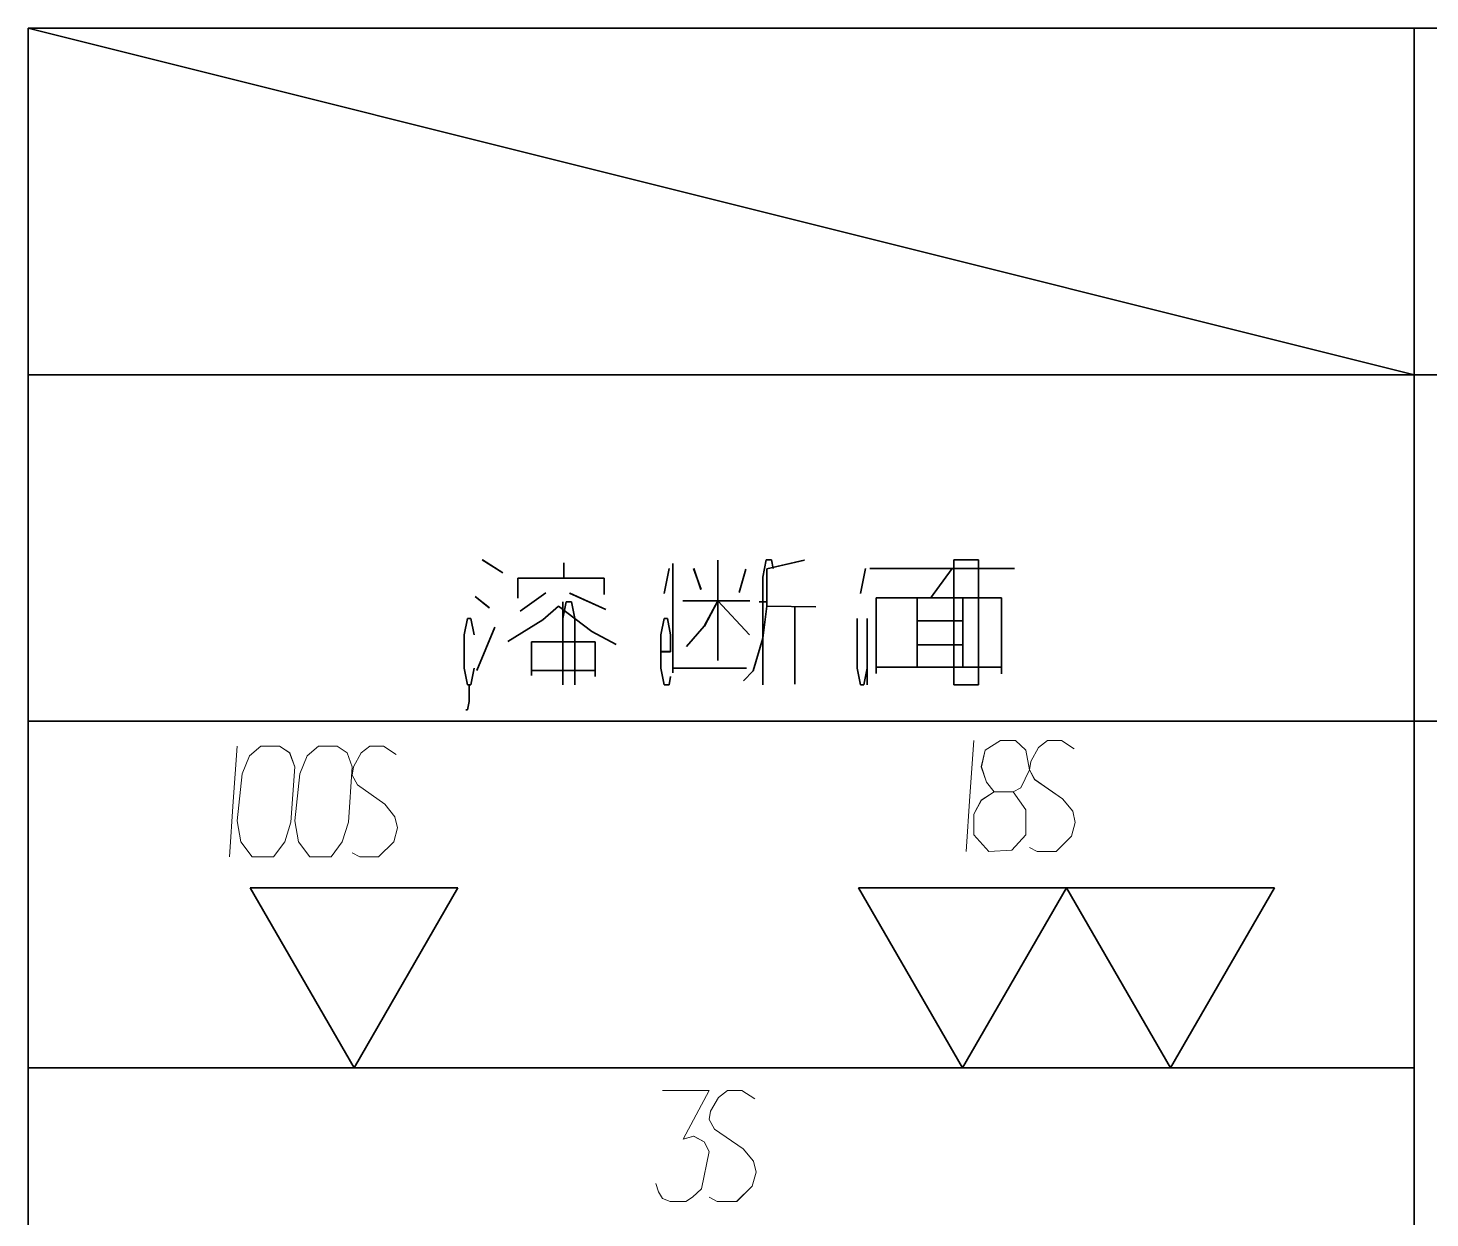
# Model space of a CAD drawing. Header units: millimetres. Extents: x 1333 to 104182, y -62616 to -5704.
# Drawn here: x 46651.32 to 46691.78, y -62545.15 to -62510.83 of the extents above; entities that cross this region are included whole.
import ezdxf

# ---------------------------------------------------------------- set-up
doc = ezdxf.new("R2010")
doc.units = ezdxf.units.MM
doc.header["$LTSCALE"] = 0.5
doc.layers.add('08', color=1, linetype='Continuous')

# ---------------------------------------------------------------- blocks, each defined once
blk = doc.blocks.new('999')
at = {"color": 7, "lineweight": 35}
for p, q in [((75114.978, -11823.12), (75475.513, -11823.12)), ((75114.978, -11913.12), (75114.978, -11823.12)), ((75114.978, -11823.12), (75174.978, -11838.12)), ((75174.978, -11823.12), (75174.978, -11913.12)), ((75114.978, -11838.12), (75474.978, -11838.12)), ((75174.978, -11853.12), (75114.978, -11853.12)), ((75174.978, -11853.12), (75234.978, -11853.12)), ((75174.978, -11868.12), (75114.978, -11868.12))]:
    blk.add_line(p, q, dxfattribs=at)
at = {"color": 7, "lineweight": 35, "ltscale": 0.008742}
blk.add_line((75134.644, -11846.128), (75135.53, -11846.69), dxfattribs=at)
at = {"color": 7, "lineweight": 35, "ltscale": 0.036157}
blk.add_line((75144.833, -11850.483), (75144.833, -11846.144), dxfattribs=at)
at = {"color": 7, "lineweight": 35, "ltscale": 0.006325}
blk.add_line((75146.78, -11846.878), (75146.932, -11846.134), dxfattribs=at)
at = {"color": 7, "lineweight": 35, "ltscale": 0.001915}
blk.add_line((75146.932, -11846.134), (75147.161, -11846.134), dxfattribs=at)
at = {"color": 7, "lineweight": 35, "ltscale": 0.013877}
blk.add_line((75148.583, -11846.153), (75146.959, -11846.519), dxfattribs=at)
at = {"color": 7, "lineweight": 35, "ltscale": 0.003158}
blk.add_line((75147.161, -11846.134), (75147.235, -11846.506), dxfattribs=at)
at = {"color": 7, "lineweight": 35, "ltscale": 0.045072}
for p, q in [((75155.059, -11846.134), (75155.059, -11851.543)), ((75156.124, -11851.543), (75156.124, -11846.134))]:
    blk.add_line(p, q, dxfattribs=at)
at = {"color": 7, "lineweight": 35, "ltscale": 0.008875}
for p, q in [((75156.124, -11846.134), (75155.059, -11846.134)), ((75155.059, -11851.543), (75156.124, -11851.543))]:
    blk.add_line(p, q, dxfattribs=at)
at = {"color": 7, "lineweight": 35, "ltscale": 0.00546}
blk.add_line((75138.168, -11846.268), (75138.168, -11846.924), dxfattribs=at)
at = {"color": 7, "lineweight": 35, "ltscale": 0.009187}
for p, q in [((75142.512, -11847.588), (75142.725, -11846.506)), ((75151.019, -11847.588), (75151.232, -11846.506))]:
    blk.add_line(p, q, dxfattribs=at)
at = {"color": 7, "lineweight": 35, "ltscale": 0.039401}
blk.add_line((75142.891, -11846.291), (75142.891, -11851.019), dxfattribs=at)
at = {"color": 7, "lineweight": 35, "ltscale": 0.008044}
blk.add_line((75143.792, -11846.502), (75144.109, -11847.414), dxfattribs=at)
at = {"color": 7, "lineweight": 35, "ltscale": 0.008755}
blk.add_line((75146.05, -11846.535), (75145.757, -11847.544), dxfattribs=at)
at = {"color": 7, "lineweight": 35, "ltscale": 0.013495}
blk.add_line((75146.959, -11846.519), (75146.959, -11848.138), dxfattribs=at)
at = {"color": 7, "lineweight": 35, "ltscale": 0.052234}
blk.add_line((75151.418, -11846.51), (75157.686, -11846.51), dxfattribs=at)
at = {"color": 7, "lineweight": 35, "ltscale": 0.013239}
blk.add_line((75154.982, -11846.51), (75154.048, -11847.796), dxfattribs=at)
at = {"color": 7, "lineweight": 35, "ltscale": 0.007211}
blk.add_line((75136.185, -11847.789), (75136.185, -11846.924), dxfattribs=at)
at = {"color": 7, "lineweight": 35, "ltscale": 0.031116}
blk.add_line((75136.185, -11846.924), (75139.919, -11846.924), dxfattribs=at)
at = {"color": 7, "lineweight": 35, "ltscale": 0.005847}
blk.add_line((75139.919, -11846.924), (75139.919, -11847.625), dxfattribs=at)
at = {"color": 7, "lineweight": 35, "ltscale": 0.038875}
blk.add_line((75146.78, -11851.543), (75146.78, -11846.878), dxfattribs=at)
at = {"color": 7, "lineweight": 35, "ltscale": 0.006505}
blk.add_line((75134.34, -11847.719), (75134.947, -11848.21), dxfattribs=at)
at = {"color": 7, "lineweight": 35, "ltscale": 0.011452}
blk.add_line((75137.398, -11847.555), (75136.277, -11848.35), dxfattribs=at)
at = {"color": 7, "lineweight": 35, "ltscale": 0.006188}
blk.add_line((75138.122, -11848.67), (75138.274, -11847.943), dxfattribs=at)
at = {"color": 7, "lineweight": 35, "ltscale": 0.030001}
blk.add_line((75138.122, -11847.943), (75138.122, -11851.543), dxfattribs=at)
at = {"color": 7, "lineweight": 35, "ltscale": 0.001898}
blk.add_line((75138.274, -11847.943), (75138.502, -11847.943), dxfattribs=at)
at = {"color": 7, "lineweight": 35, "ltscale": 0.014288}
blk.add_line((75138.424, -11847.578), (75139.989, -11848.28), dxfattribs=at)
at = {"color": 7, "lineweight": 35, "ltscale": 0.00619}
blk.add_line((75138.502, -11847.943), (75138.655, -11848.67), dxfattribs=at)
at = {"color": 7, "lineweight": 35, "ltscale": 0.024097}
blk.add_line((75143.329, -11847.902), (75146.22, -11847.902), dxfattribs=at)
at = {"color": 7, "lineweight": 35, "ltscale": 0.010407}
blk.add_line((75144.833, -11847.902), (75144.255, -11849.009), dxfattribs=at)
at = {"color": 7, "lineweight": 35, "ltscale": 0.016811}
blk.add_line((75144.833, -11847.902), (75146.212, -11849.375), dxfattribs=at)
at = {"color": 7, "lineweight": 35, "ltscale": 0.002527}
blk.add_line((75146.628, -11847.943), (75146.932, -11847.943), dxfattribs=at)
at = {"color": 7, "lineweight": 35, "ltscale": 0.045264}
for p, q in [((75151.686, -11847.772), (75157.117, -11847.772)), ((75151.686, -11850.775), (75157.117, -11850.775))]:
    blk.add_line(p, q, dxfattribs=at)
at = {"color": 7, "lineweight": 35, "ltscale": 0.027261}
blk.add_line((75151.686, -11851.043), (75151.686, -11847.772), dxfattribs=at)
at = {"color": 7, "lineweight": 35, "ltscale": 0.025024}
for p, q in [((75153.471, -11847.772), (75153.471, -11850.775)), ((75155.444, -11847.772), (75155.444, -11850.775))]:
    blk.add_line(p, q, dxfattribs=at)
at = {"color": 7, "lineweight": 35, "ltscale": 0.027396}
blk.add_line((75157.117, -11847.772), (75157.117, -11851.059), dxfattribs=at)
at = {"color": 7, "lineweight": 35, "ltscale": 0.007454}
blk.add_line((75137.935, -11848.14), (75137.258, -11848.725), dxfattribs=at)
at = {"color": 7, "lineweight": 35, "ltscale": 0.015146}
blk.add_line((75137.935, -11848.14), (75139.382, -11849.239), dxfattribs=at)
at = {"color": 7, "lineweight": 35, "ltscale": 0.011613}
blk.add_line((75146.959, -11848.138), (75146.789, -11849.521), dxfattribs=at)
at = {"color": 7, "lineweight": 35, "ltscale": 0.017666}
blk.add_line((75146.959, -11848.138), (75149.078, -11848.171), dxfattribs=at)
at = {"color": 7, "lineweight": 35, "ltscale": 0.027921}
blk.add_line((75148.177, -11848.157), (75148.177, -11851.507), dxfattribs=at)
at = {"color": 7, "lineweight": 35, "ltscale": 0.006033}
for p, q in [((75133.863, -11849.379), (75134.006, -11848.67)), ((75142.37, -11849.379), (75142.512, -11848.67))]:
    blk.add_line(p, q, dxfattribs=at)
at = {"color": 7, "lineweight": 35, "ltscale": 0.00118}
for p, q in [((75134.006, -11848.67), (75134.147, -11848.67)), ((75134.147, -11851.543), (75134.006, -11851.543))]:
    blk.add_line(p, q, dxfattribs=at)
at = {"color": 7, "lineweight": 35, "ltscale": 0.006032}
for p, q in [((75134.147, -11848.67), (75134.288, -11849.379)), ((75142.653, -11848.67), (75142.795, -11849.379))]:
    blk.add_line(p, q, dxfattribs=at)
at = {"color": 7, "lineweight": 35, "ltscale": 0.016863}
blk.add_line((75134.411, -11850.924), (75135.18, -11849.052), dxfattribs=at)
at = {"color": 7, "lineweight": 35, "ltscale": 0.014857}
blk.add_line((75137.258, -11848.725), (75135.741, -11849.66), dxfattribs=at)
at = {"color": 7, "lineweight": 35, "ltscale": 0.023945}
for p, q in [((75138.655, -11848.67), (75138.655, -11851.543)), ((75151.302, -11848.67), (75151.302, -11851.543))]:
    blk.add_line(p, q, dxfattribs=at)
at = {"color": 7, "lineweight": 35, "ltscale": 0.001178}
for p, q in [((75142.512, -11848.67), (75142.653, -11848.67)), ((75151.019, -11851.543), (75151.16, -11851.543))]:
    blk.add_line(p, q, dxfattribs=at)
at = {"color": 7, "lineweight": 35, "ltscale": 0.00969}
blk.add_line((75144.255, -11849.009), (75143.484, -11849.88), dxfattribs=at)
at = {"color": 7, "lineweight": 35, "ltscale": 0.017958}
blk.add_line((75150.876, -11848.67), (75150.876, -11850.825), dxfattribs=at)
at = {"color": 7, "lineweight": 35, "ltscale": 0.016443}
for p, q in [((75153.471, -11848.765), (75155.444, -11848.765)), ((75153.471, -11849.806), (75155.444, -11849.806))]:
    blk.add_line(p, q, dxfattribs=at)
at = {"color": 7, "lineweight": 35, "ltscale": 0.012043}
for p, q in [((75133.863, -11850.825), (75133.863, -11849.379)), ((75142.37, -11849.379), (75142.37, -11850.825))]:
    blk.add_line(p, q, dxfattribs=at)
at = {"color": 7, "lineweight": 35, "ltscale": 0.012088}
blk.add_line((75136.768, -11851.134), (75136.768, -11849.684), dxfattribs=at)
at = {"color": 7, "lineweight": 35, "ltscale": 0.022949}
for p, q in [((75136.768, -11849.684), (75139.522, -11849.684)), ((75136.768, -11850.921), (75139.522, -11850.921))]:
    blk.add_line(p, q, dxfattribs=at)
at = {"color": 7, "lineweight": 35, "ltscale": 0.009926}
blk.add_line((75139.382, -11849.239), (75140.433, -11849.801), dxfattribs=at)
at = {"color": 7, "lineweight": 35, "ltscale": 0.012476}
blk.add_line((75139.522, -11849.684), (75139.522, -11851.181), dxfattribs=at)
at = {"color": 7, "lineweight": 35, "ltscale": 0.006057}
blk.add_line((75142.795, -11849.379), (75142.795, -11850.106), dxfattribs=at)
at = {"color": 7, "lineweight": 35, "ltscale": 0.012232}
blk.add_line((75146.789, -11849.521), (75146.374, -11850.929), dxfattribs=at)
at = {"color": 7, "lineweight": 35, "ltscale": 0.003543}
blk.add_line((75142.795, -11850.106), (75142.37, -11850.106), dxfattribs=at)
at = {"color": 7, "lineweight": 35, "ltscale": 0.006102}
for p, q in [((75134.006, -11851.543), (75133.863, -11850.825)), ((75142.37, -11850.825), (75142.512, -11851.543)), ((75150.876, -11850.825), (75151.019, -11851.543))]:
    blk.add_line(p, q, dxfattribs=at)
at = {"color": 7, "lineweight": 35, "ltscale": 0.006101}
for p, q in [((75134.288, -11850.825), (75134.147, -11851.543)), ((75151.16, -11851.543), (75151.302, -11850.825))]:
    blk.add_line(p, q, dxfattribs=at)
at = {"color": 7, "lineweight": 35, "ltscale": 0.026526}
blk.add_line((75142.891, -11850.816), (75146.074, -11850.816), dxfattribs=at)
at = {"color": 7, "lineweight": 35, "ltscale": 0.005119}
blk.add_line((75146.374, -11850.929), (75145.945, -11851.369), dxfattribs=at)
at = {"color": 7, "lineweight": 35, "ltscale": 0.005986}
blk.add_line((75134.075, -11851.543), (75134.075, -11852.261), dxfattribs=at)
at = {"color": 7, "lineweight": 35, "ltscale": 0.001775}
blk.add_line((75142.512, -11851.543), (75142.725, -11851.543), dxfattribs=at)
at = {"color": 7, "lineweight": 35, "ltscale": 0.003049}
blk.add_line((75142.725, -11851.543), (75142.795, -11851.184), dxfattribs=at)
at = {"color": 7, "lineweight": 35, "ltscale": 0.003084}
blk.add_line((75134.075, -11852.261), (75134.006, -11852.625), dxfattribs=at)
at = {"color": 7, "lineweight": 35, "ltscale": 0.000596619}
blk.add_line((75134.006, -11852.625), (75133.934, -11852.625), dxfattribs=at)
at = {"color": 7, "lineweight": 35, "ltscale": 0.075}
for p, q in [((75124.589, -11860.326), (75133.589, -11860.326)), ((75124.589, -11860.326), (75133.589, -11860.326)), ((75150.933, -11860.326), (75159.933, -11860.326)), ((75150.933, -11860.326), (75159.933, -11860.326)), ((75159.933, -11860.326), (75168.933, -11860.326)), ((75159.933, -11860.326), (75168.933, -11860.326))]:
    blk.add_line(p, q, dxfattribs=at)
at = {"color": 7, "lineweight": 35, "ltscale": 0.074999}
for p, q in [((75129.089, -11868.12), (75124.589, -11860.326)), ((75129.089, -11868.12), (75124.589, -11860.326)), ((75133.589, -11860.326), (75129.089, -11868.12)), ((75133.589, -11860.326), (75129.089, -11868.12)), ((75155.433, -11868.12), (75150.933, -11860.326)), ((75155.433, -11868.12), (75150.933, -11860.326)), ((75159.933, -11860.326), (75155.433, -11868.12)), ((75159.933, -11860.326), (75155.433, -11868.12)), ((75164.433, -11868.12), (75159.933, -11860.326)), ((75164.433, -11868.12), (75159.933, -11860.326)), ((75168.933, -11860.326), (75164.433, -11868.12)), ((75168.933, -11860.326), (75164.433, -11868.12))]:
    blk.add_line(p, q, dxfattribs=at)
at = {"color": 7, "lineweight": 13}
for points in [[(75155.916, -11853.954), (75155.751, -11856.354), (75155.586, -11858.754)], [(75157.619, -11856.174), (75157.949, -11855.994), (75158.334, -11855.214), (75158.169, -11854.374), (75157.729, -11853.954), (75157.07, -11853.954), (75156.41, -11854.374), (75156.245, -11855.094), (75156.465, -11855.754), (75156.795, -11856.174)], [(75158.334, -11858.574), (75158.664, -11858.754), (75159.488, -11858.754), (75160.148, -11858.094), (75160.312, -11857.494), (75160.202, -11857.014), (75159.763, -11856.474), (75158.554, -11855.634), (75158.334, -11855.214), (75158.389, -11854.854), (75158.719, -11854.254), (75159.103, -11853.954), (75159.708, -11853.954), (75160.257, -11854.314)], [(75124.026, -11854.191), (75123.863, -11856.591), (75123.701, -11858.991)], [(75129.016, -11858.811), (75129.341, -11858.991), (75130.155, -11858.991), (75130.806, -11858.331), (75130.969, -11857.731), (75130.86, -11857.251), (75130.426, -11856.711), (75129.233, -11855.871), (75129.016, -11855.451), (75129.07, -11855.091), (75129.396, -11854.491), (75129.775, -11854.191), (75130.372, -11854.191), (75130.915, -11854.551)], [(75142.157, -11873.116), (75142.27, -11873.476), (75142.439, -11873.776), (75142.777, -11873.896), (75143.454, -11873.896), (75143.736, -11873.716), (75144.131, -11873.356), (75144.469, -11871.736), (75144.244, -11871.316), (75143.793, -11871.076), (75143.341, -11871.196), (75144.469, -11869.096), (75142.439, -11869.096)], [(75144.469, -11873.716), (75144.808, -11873.896), (75145.654, -11873.896), (75146.33, -11873.236), (75146.5, -11872.636), (75146.387, -11872.156), (75145.936, -11871.616), (75144.695, -11870.776), (75144.469, -11870.356), (75144.526, -11869.996), (75144.864, -11869.396), (75145.259, -11869.096), (75145.879, -11869.096), (75146.443, -11869.456)]]:
    blk.add_lwpolyline(points, dxfattribs=at)
for points in [[(75125.599, -11858.991), (75126.087, -11858.331), (75126.358, -11857.491), (75126.521, -11855.091), (75126.304, -11854.491), (75125.87, -11854.191), (75125.057, -11854.191), (75124.568, -11854.611), (75124.243, -11855.391), (75124.026, -11857.431), (75124.189, -11858.331), (75124.677, -11858.991)], [(75128.094, -11858.991), (75128.582, -11858.331), (75128.853, -11857.491), (75129.016, -11855.091), (75128.799, -11854.491), (75128.365, -11854.191), (75127.552, -11854.191), (75127.063, -11854.611), (75126.738, -11855.391), (75126.521, -11857.431), (75126.684, -11858.331), (75127.172, -11858.991)], [(75156.575, -11858.754), (75157.564, -11858.694), (75158.169, -11858.034), (75158.169, -11856.954), (75157.619, -11856.174), (75156.795, -11856.174), (75156.245, -11856.534), (75155.916, -11857.134), (75155.916, -11858.034)]]:
    blk.add_lwpolyline(points, close=True, dxfattribs=at)

msp = doc.modelspace()

# ---------------------------------------------------------------- linework, layer by layer
at = {"color": 7, "lineweight": 35}
for p, q in [((46651.32, -62510.825), (46891.676, -62510.825)), ((46651.32, -62570.825), (46651.32, -62510.825)), ((46651.32, -62510.825), (46691.32, -62520.825)), ((46651.32, -62570.825), (46651.32, -62510.825)), ((46691.32, -62510.825), (46691.32, -62570.825)), ((46651.32, -62520.825), (46891.32, -62520.825)), ((46691.32, -62530.825), (46651.32, -62530.825)), ((46691.32, -62530.825), (46731.32, -62530.825)), ((46691.32, -62540.825), (46651.32, -62540.825))]:
    msp.add_line(p, q, dxfattribs=at)
at = {"color": 7, "lineweight": 35, "ltscale": 0.25}
for p, q in [((46651.32, -62530.825), (46651.32, -62510.825)), ((46651.32, -62530.825), (46651.32, -62510.825)), ((46651.32, -62530.825), (46651.32, -62510.825)), ((46651.32, -62550.825), (46651.32, -62530.825)), ((46651.32, -62550.825), (46651.32, -62530.825))]:
    msp.add_line(p, q, dxfattribs=at)
at = {"color": 7, "lineweight": 35, "ltscale": 0.008742}
msp.add_line((46664.43, -62526.164), (46665.021, -62526.538), dxfattribs=at)
at = {"color": 7, "lineweight": 35, "ltscale": 0.00546}
msp.add_line((46666.78, -62526.257), (46666.78, -62526.694), dxfattribs=at)
at = {"color": 7, "lineweight": 35, "ltscale": 0.039401}
msp.add_line((46669.928, -62526.272), (46669.928, -62529.424), dxfattribs=at)
at = {"color": 7, "lineweight": 35, "ltscale": 0.036157}
msp.add_line((46671.223, -62529.067), (46671.223, -62526.175), dxfattribs=at)
at = {"color": 7, "lineweight": 35, "ltscale": 0.006325}
msp.add_line((46672.521, -62526.664), (46672.622, -62526.168), dxfattribs=at)
at = {"color": 7, "lineweight": 35, "ltscale": 0.001915}
msp.add_line((46672.622, -62526.168), (46672.775, -62526.168), dxfattribs=at)
at = {"color": 7, "lineweight": 35, "ltscale": 0.013877}
msp.add_line((46673.723, -62526.18), (46672.64, -62526.424), dxfattribs=at)
at = {"color": 7, "lineweight": 35, "ltscale": 0.003158}
msp.add_line((46672.775, -62526.168), (46672.824, -62526.416), dxfattribs=at)
at = {"color": 7, "lineweight": 35, "ltscale": 0.045072}
for p, q in [((46678.04, -62526.168), (46678.04, -62529.774)), ((46678.75, -62529.774), (46678.75, -62526.168))]:
    msp.add_line(p, q, dxfattribs=at)
at = {"color": 7, "lineweight": 35, "ltscale": 0.008875}
for p, q in [((46678.75, -62526.168), (46678.04, -62526.168)), ((46678.04, -62529.774), (46678.75, -62529.774))]:
    msp.add_line(p, q, dxfattribs=at)
at = {"color": 7, "lineweight": 35, "ltscale": 0.007211}
msp.add_line((46665.458, -62527.271), (46665.458, -62526.694), dxfattribs=at)
at = {"color": 7, "lineweight": 35, "ltscale": 0.031116}
msp.add_line((46665.458, -62526.694), (46667.947, -62526.694), dxfattribs=at)
at = {"color": 7, "lineweight": 35, "ltscale": 0.005847}
msp.add_line((46667.947, -62526.694), (46667.947, -62527.162), dxfattribs=at)
at = {"color": 7, "lineweight": 35, "ltscale": 0.009187}
for p, q in [((46669.676, -62527.137), (46669.818, -62526.416)), ((46675.347, -62527.137), (46675.489, -62526.416))]:
    msp.add_line(p, q, dxfattribs=at)
at = {"color": 7, "lineweight": 35, "ltscale": 0.008044}
msp.add_line((46670.529, -62526.413), (46670.741, -62527.021), dxfattribs=at)
at = {"color": 7, "lineweight": 35, "ltscale": 0.008755}
msp.add_line((46672.035, -62526.435), (46671.839, -62527.108), dxfattribs=at)
at = {"color": 7, "lineweight": 35, "ltscale": 0.038875}
msp.add_line((46672.521, -62529.774), (46672.521, -62526.664), dxfattribs=at)
at = {"color": 7, "lineweight": 35, "ltscale": 0.013495}
msp.add_line((46672.64, -62526.424), (46672.64, -62527.504), dxfattribs=at)
at = {"color": 7, "lineweight": 35, "ltscale": 0.052234}
msp.add_line((46675.613, -62526.419), (46679.792, -62526.419), dxfattribs=at)
at = {"color": 7, "lineweight": 35, "ltscale": 0.013239}
msp.add_line((46677.989, -62526.419), (46677.367, -62527.276), dxfattribs=at)
at = {"color": 7, "lineweight": 35, "ltscale": 0.011452}
msp.add_line((46666.266, -62527.115), (46665.519, -62527.645), dxfattribs=at)
at = {"color": 7, "lineweight": 35, "ltscale": 0.014288}
msp.add_line((46666.951, -62527.131), (46667.994, -62527.598), dxfattribs=at)
at = {"color": 7, "lineweight": 35, "ltscale": 0.006505}
msp.add_line((46664.228, -62527.224), (46664.632, -62527.552), dxfattribs=at)
at = {"color": 7, "lineweight": 35, "ltscale": 0.007454}
msp.add_line((46666.625, -62527.505), (46666.173, -62527.895), dxfattribs=at)
at = {"color": 7, "lineweight": 35, "ltscale": 0.015146}
msp.add_line((46666.625, -62527.505), (46667.589, -62528.238), dxfattribs=at)
at = {"color": 7, "lineweight": 35, "ltscale": 0.006188}
msp.add_line((46666.749, -62527.858), (46666.85, -62527.374), dxfattribs=at)
at = {"color": 7, "lineweight": 35, "ltscale": 0.030001}
msp.add_line((46666.749, -62527.374), (46666.749, -62529.774), dxfattribs=at)
at = {"color": 7, "lineweight": 35, "ltscale": 0.001898}
msp.add_line((46666.85, -62527.374), (46667.002, -62527.374), dxfattribs=at)
at = {"color": 7, "lineweight": 35, "ltscale": 0.00619}
msp.add_line((46667.002, -62527.374), (46667.104, -62527.858), dxfattribs=at)
at = {"color": 7, "lineweight": 35, "ltscale": 0.024097}
msp.add_line((46670.22, -62527.347), (46672.148, -62527.347), dxfattribs=at)
at = {"color": 7, "lineweight": 35, "ltscale": 0.010407}
msp.add_line((46671.223, -62527.347), (46670.837, -62528.084), dxfattribs=at)
at = {"color": 7, "lineweight": 35, "ltscale": 0.016811}
msp.add_line((46671.223, -62527.347), (46672.142, -62528.328), dxfattribs=at)
at = {"color": 7, "lineweight": 35, "ltscale": 0.002527}
msp.add_line((46672.42, -62527.374), (46672.622, -62527.374), dxfattribs=at)
at = {"color": 7, "lineweight": 35, "ltscale": 0.011613}
msp.add_line((46672.64, -62527.504), (46672.527, -62528.426), dxfattribs=at)
at = {"color": 7, "lineweight": 35, "ltscale": 0.017666}
msp.add_line((46672.64, -62527.504), (46674.053, -62527.526), dxfattribs=at)
at = {"color": 7, "lineweight": 35, "ltscale": 0.027921}
msp.add_line((46673.453, -62527.516), (46673.453, -62529.75), dxfattribs=at)
at = {"color": 7, "lineweight": 35, "ltscale": 0.045264}
for p, q in [((46675.792, -62527.26), (46679.413, -62527.26)), ((46675.792, -62529.262), (46679.413, -62529.262))]:
    msp.add_line(p, q, dxfattribs=at)
at = {"color": 7, "lineweight": 35, "ltscale": 0.027261}
msp.add_line((46675.792, -62529.441), (46675.792, -62527.26), dxfattribs=at)
at = {"color": 7, "lineweight": 35, "ltscale": 0.025024}
for p, q in [((46676.982, -62527.26), (46676.982, -62529.262)), ((46678.297, -62527.26), (46678.297, -62529.262))]:
    msp.add_line(p, q, dxfattribs=at)
at = {"color": 7, "lineweight": 35, "ltscale": 0.027396}
msp.add_line((46679.413, -62527.26), (46679.413, -62529.451), dxfattribs=at)
at = {"color": 7, "lineweight": 35, "ltscale": 0.006033}
for p, q in [((46663.91, -62528.331), (46664.005, -62527.858)), ((46669.581, -62528.331), (46669.676, -62527.858))]:
    msp.add_line(p, q, dxfattribs=at)
at = {"color": 7, "lineweight": 35, "ltscale": 0.00118}
for p, q in [((46664.005, -62527.858), (46664.099, -62527.858)), ((46664.099, -62529.774), (46664.005, -62529.774))]:
    msp.add_line(p, q, dxfattribs=at)
at = {"color": 7, "lineweight": 35, "ltscale": 0.006032}
for p, q in [((46664.099, -62527.858), (46664.193, -62528.331)), ((46669.77, -62527.858), (46669.864, -62528.331))]:
    msp.add_line(p, q, dxfattribs=at)
at = {"color": 7, "lineweight": 35, "ltscale": 0.014857}
msp.add_line((46666.173, -62527.895), (46665.162, -62528.519), dxfattribs=at)
at = {"color": 7, "lineweight": 35, "ltscale": 0.023945}
for p, q in [((46667.104, -62527.858), (46667.104, -62529.774)), ((46675.535, -62527.858), (46675.535, -62529.774))]:
    msp.add_line(p, q, dxfattribs=at)
at = {"color": 7, "lineweight": 35, "ltscale": 0.001178}
for p, q in [((46669.676, -62527.858), (46669.77, -62527.858)), ((46675.347, -62529.774), (46675.441, -62529.774))]:
    msp.add_line(p, q, dxfattribs=at)
at = {"color": 7, "lineweight": 35, "ltscale": 0.017958}
msp.add_line((46675.252, -62527.858), (46675.252, -62529.295), dxfattribs=at)
at = {"color": 7, "lineweight": 35, "ltscale": 0.016443}
for p, q in [((46676.982, -62527.922), (46678.297, -62527.922)), ((46676.982, -62528.616), (46678.297, -62528.616))]:
    msp.add_line(p, q, dxfattribs=at)
at = {"color": 7, "lineweight": 35, "ltscale": 0.012043}
for p, q in [((46663.91, -62529.295), (46663.91, -62528.331)), ((46669.581, -62528.331), (46669.581, -62529.295))]:
    msp.add_line(p, q, dxfattribs=at)
at = {"color": 7, "lineweight": 35, "ltscale": 0.016863}
msp.add_line((46664.275, -62529.361), (46664.788, -62528.113), dxfattribs=at)
at = {"color": 7, "lineweight": 35, "ltscale": 0.009926}
msp.add_line((46667.589, -62528.238), (46668.29, -62528.612), dxfattribs=at)
at = {"color": 7, "lineweight": 35, "ltscale": 0.006057}
msp.add_line((46669.864, -62528.331), (46669.864, -62528.816), dxfattribs=at)
at = {"color": 7, "lineweight": 35, "ltscale": 0.00969}
msp.add_line((46670.837, -62528.084), (46670.324, -62528.665), dxfattribs=at)
at = {"color": 7, "lineweight": 35, "ltscale": 0.012088}
msp.add_line((46665.846, -62529.501), (46665.846, -62528.534), dxfattribs=at)
at = {"color": 7, "lineweight": 35, "ltscale": 0.022949}
for p, q in [((46665.846, -62528.534), (46667.682, -62528.534)), ((46665.846, -62529.359), (46667.682, -62529.359))]:
    msp.add_line(p, q, dxfattribs=at)
at = {"color": 7, "lineweight": 35, "ltscale": 0.012476}
msp.add_line((46667.682, -62528.534), (46667.682, -62529.532), dxfattribs=at)
at = {"color": 7, "lineweight": 35, "ltscale": 0.012232}
msp.add_line((46672.527, -62528.426), (46672.25, -62529.365), dxfattribs=at)
at = {"color": 7, "lineweight": 35, "ltscale": 0.003543}
msp.add_line((46669.864, -62528.816), (46669.581, -62528.816), dxfattribs=at)
at = {"color": 7, "lineweight": 35, "ltscale": 0.006102}
for p, q in [((46664.005, -62529.774), (46663.91, -62529.295)), ((46669.581, -62529.295), (46669.676, -62529.774)), ((46675.252, -62529.295), (46675.347, -62529.774))]:
    msp.add_line(p, q, dxfattribs=at)
at = {"color": 7, "lineweight": 35, "ltscale": 0.006101}
for p, q in [((46664.193, -62529.295), (46664.099, -62529.774)), ((46675.441, -62529.774), (46675.535, -62529.295))]:
    msp.add_line(p, q, dxfattribs=at)
at = {"color": 7, "lineweight": 35, "ltscale": 0.003049}
msp.add_line((46669.818, -62529.774), (46669.864, -62529.534), dxfattribs=at)
at = {"color": 7, "lineweight": 35, "ltscale": 0.026526}
msp.add_line((46669.928, -62529.289), (46672.05, -62529.289), dxfattribs=at)
at = {"color": 7, "lineweight": 35, "ltscale": 0.005119}
msp.add_line((46672.25, -62529.365), (46671.964, -62529.658), dxfattribs=at)
at = {"color": 7, "lineweight": 35, "ltscale": 0.005986}
msp.add_line((46664.051, -62529.774), (46664.051, -62530.253), dxfattribs=at)
at = {"color": 7, "lineweight": 35, "ltscale": 0.001775}
msp.add_line((46669.676, -62529.774), (46669.818, -62529.774), dxfattribs=at)
at = {"color": 7, "lineweight": 35, "ltscale": 0.003084}
msp.add_line((46664.051, -62530.253), (46664.005, -62530.495), dxfattribs=at)
at = {"color": 7, "lineweight": 35, "ltscale": 0.000596619}
msp.add_line((46664.005, -62530.495), (46663.957, -62530.495), dxfattribs=at)
at = {"color": 7, "lineweight": 35, "ltscale": 0.075}
for p, q in [((46657.727, -62535.629), (46663.727, -62535.629)), ((46657.727, -62535.629), (46663.727, -62535.629)), ((46675.29, -62535.629), (46681.29, -62535.629)), ((46675.29, -62535.629), (46681.29, -62535.629)), ((46681.29, -62535.629), (46687.29, -62535.629)), ((46681.29, -62535.629), (46687.29, -62535.629))]:
    msp.add_line(p, q, dxfattribs=at)
at = {"color": 7, "lineweight": 35, "ltscale": 0.074999}
for p, q in [((46660.727, -62540.825), (46657.727, -62535.629)), ((46660.727, -62540.825), (46657.727, -62535.629)), ((46663.727, -62535.629), (46660.727, -62540.825)), ((46663.727, -62535.629), (46660.727, -62540.825)), ((46678.29, -62540.825), (46675.29, -62535.629)), ((46678.29, -62540.825), (46675.29, -62535.629)), ((46681.29, -62535.629), (46678.29, -62540.825)), ((46681.29, -62535.629), (46678.29, -62540.825)), ((46684.29, -62540.825), (46681.29, -62535.629)), ((46684.29, -62540.825), (46681.29, -62535.629)), ((46687.29, -62535.629), (46684.29, -62540.825)), ((46687.29, -62535.629), (46684.29, -62540.825))]:
    msp.add_line(p, q, dxfattribs=at)
at = {"color": 7, "lineweight": 13}
for points in [[(46657.352, -62531.539), (46657.243, -62533.139), (46657.135, -62534.739)], [(46660.678, -62534.619), (46660.895, -62534.739), (46661.438, -62534.739), (46661.872, -62534.299), (46661.98, -62533.899), (46661.908, -62533.579), (46661.619, -62533.219), (46660.823, -62532.659), (46660.678, -62532.379), (46660.715, -62532.139), (46660.932, -62531.739), (46661.185, -62531.539), (46661.582, -62531.539), (46661.944, -62531.779)], [(46678.611, -62531.381), (46678.501, -62532.981), (46678.392, -62534.581)], [(46679.747, -62532.861), (46679.967, -62532.741), (46680.224, -62532.221), (46680.114, -62531.661), (46679.821, -62531.381), (46679.381, -62531.381), (46678.941, -62531.661), (46678.831, -62532.141), (46678.978, -62532.581), (46679.198, -62532.861)], [(46680.224, -62534.461), (46680.443, -62534.581), (46680.993, -62534.581), (46681.433, -62534.141), (46681.543, -62533.741), (46681.469, -62533.421), (46681.176, -62533.061), (46680.37, -62532.501), (46680.224, -62532.221), (46680.26, -62531.981), (46680.48, -62531.581), (46680.737, -62531.381), (46681.14, -62531.381), (46681.506, -62531.621)], [(46669.439, -62544.156), (46669.514, -62544.396), (46669.627, -62544.596), (46669.853, -62544.676), (46670.304, -62544.676), (46670.492, -62544.556), (46670.755, -62544.316), (46670.981, -62543.236), (46670.83, -62542.956), (46670.529, -62542.796), (46670.229, -62542.876), (46670.981, -62541.476), (46669.627, -62541.476)], [(46670.981, -62544.556), (46671.206, -62544.676), (46671.77, -62544.676), (46672.221, -62544.236), (46672.334, -62543.836), (46672.259, -62543.516), (46671.958, -62543.156), (46671.131, -62542.596), (46670.981, -62542.316), (46671.018, -62542.076), (46671.244, -62541.676), (46671.507, -62541.476), (46671.921, -62541.476), (46672.297, -62541.716)]]:
    msp.add_lwpolyline(points, dxfattribs=at)
for points in [[(46658.4, -62534.739), (46658.726, -62534.299), (46658.907, -62533.739), (46659.015, -62532.139), (46658.87, -62531.739), (46658.581, -62531.539), (46658.039, -62531.539), (46657.713, -62531.819), (46657.496, -62532.339), (46657.352, -62533.699), (46657.46, -62534.299), (46657.786, -62534.739)], [(46660.064, -62534.739), (46660.389, -62534.299), (46660.57, -62533.739), (46660.678, -62532.139), (46660.534, -62531.739), (46660.245, -62531.539), (46659.702, -62531.539), (46659.377, -62531.819), (46659.16, -62532.339), (46659.015, -62533.699), (46659.124, -62534.299), (46659.449, -62534.739)], [(46679.051, -62534.581), (46679.711, -62534.541), (46680.114, -62534.101), (46680.114, -62533.381), (46679.747, -62532.861), (46679.198, -62532.861), (46678.831, -62533.101), (46678.611, -62533.501), (46678.611, -62534.101)]]:
    msp.add_lwpolyline(points, close=True, dxfattribs=at)

# ---------------------------------------------------------------- block references
at = {"layer": '08', "color": 55, "xscale": 0.6666666666860692, "yscale": 0.6666666666642413, "zscale": 0.6666666666666666}
msp.add_blockref('999', (-3425.332, -54628.745), dxfattribs=at)

doc.saveas('drawing.dxf')
